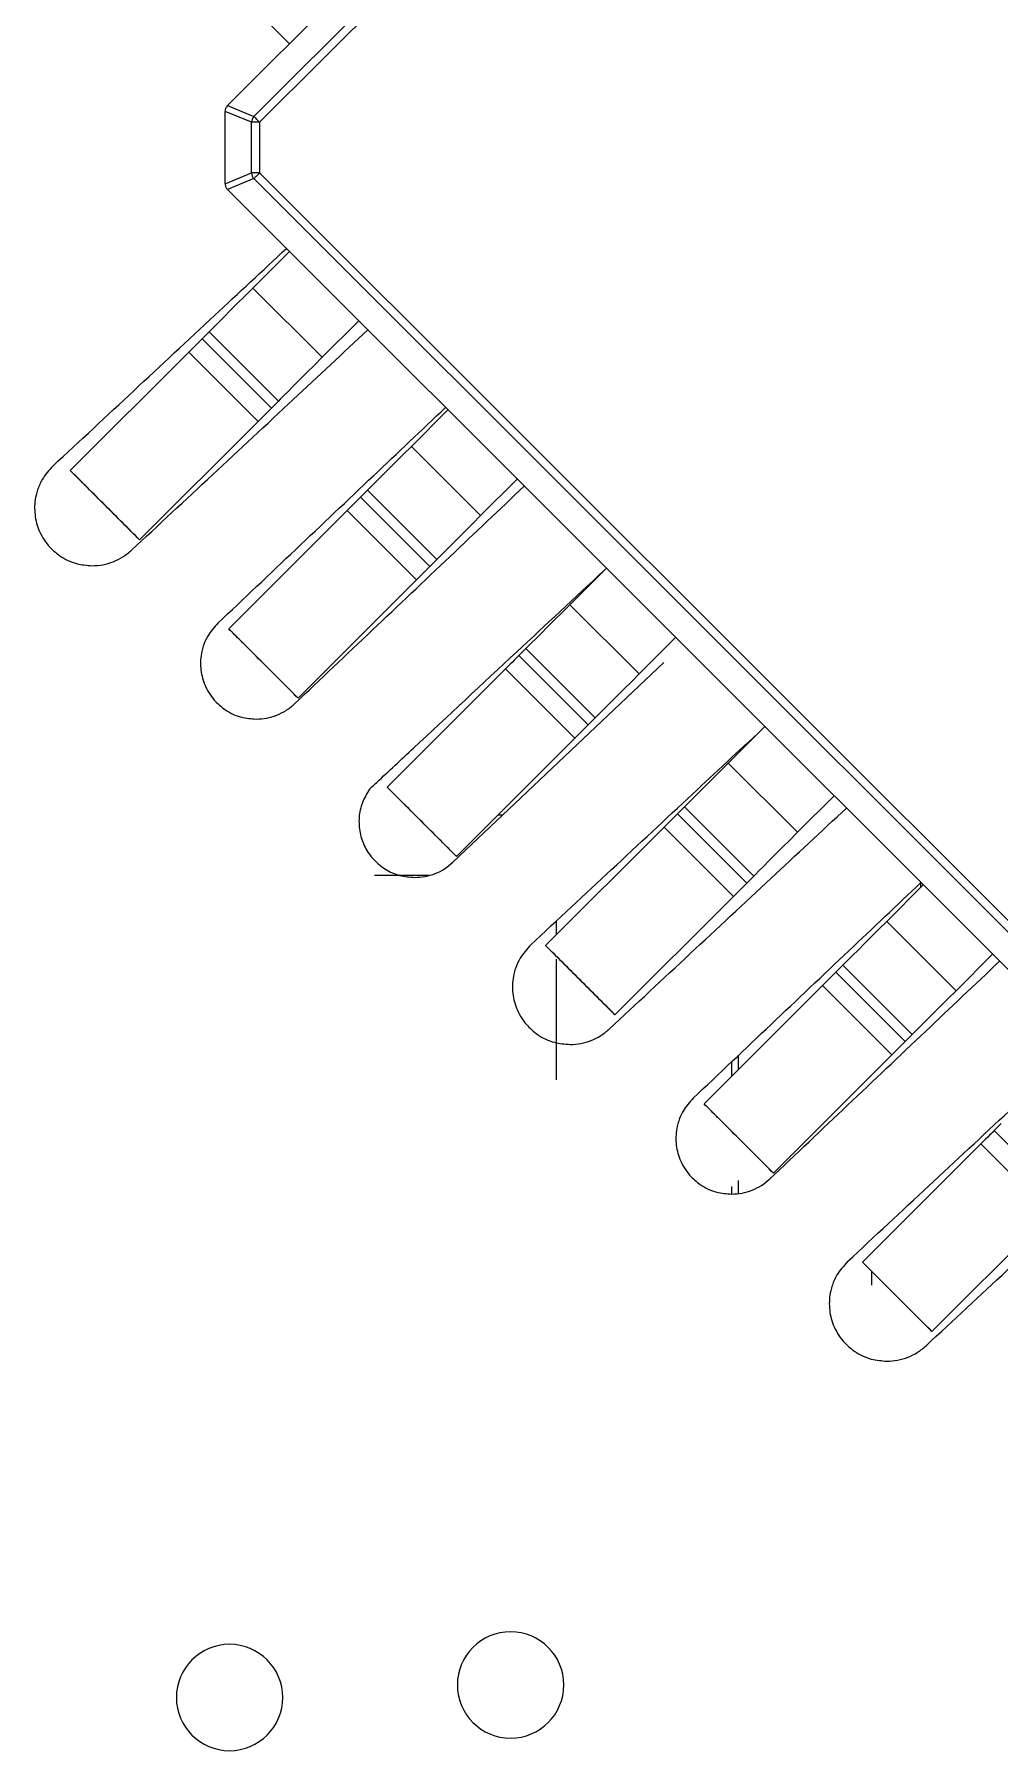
# Model space of a CAD drawing. Header units: millimetres. Extents: x 53 to 376, y 29 to 265.
# Drawn here: x 303.228 to 304.951, y 90.601 to 93.667 of the extents above; entities that cross this region are included whole.
import ezdxf

# ---------------------------------------------------------------- set-up
doc = ezdxf.new("R2010")
doc.units = ezdxf.units.MM

msp = doc.modelspace()

# ---------------------------------------------------------------- linework, layer by layer
at = {"color": 7, "linetype": 'Continuous', "lineweight": 25}
for p, q in [((303.573, 93.5401), (305.8977, 95.8648)), ((303.62, 93.5205), (305.9173, 95.8178)), ((305.9276, 95.8075), (303.6303, 93.5102)), ((303.6835, 93.6506), (303.6183, 93.7159)), ((303.6158, 93.5102), (303.5686, 93.5297)), ((303.5686, 93.5295), (303.5686, 93.5297)), ((303.5686, 93.4005), (303.5686, 93.5295)), ((303.5729, 93.54), (303.573, 93.5401)), ((303.5729, 93.54), (303.62, 93.5205)), ((303.6158, 93.4199), (303.6158, 93.5102)), ((303.6303, 93.5102), (303.6158, 93.5102)), ((303.6303, 93.5102), (303.6303, 93.4199)), ((303.5686, 93.4003), (303.6158, 93.4199)), ((303.6303, 93.4199), (303.6158, 93.4199)), ((303.6303, 93.4199), (305.9276, 91.1226)), ((303.5686, 93.4003), (303.5686, 93.4005)), ((303.62, 93.4096), (303.5729, 93.39)), ((303.573, 93.3899), (303.5729, 93.39)), ((305.8977, 91.0652), (303.573, 93.3899)), ((305.9173, 91.1123), (303.62, 93.4096)), ((303.6835, 93.2794), (303.6183, 93.2141)), ((303.742, 93.0904), (303.6183, 93.2141)), ((303.8073, 93.1557), (303.742, 93.0904)), ((303.5399, 93.1358), (303.5274, 93.1233)), ((303.6512, 92.9996), (303.5274, 93.1233)), ((303.6637, 93.0121), (303.5399, 93.1358)), ((303.5036, 93.0995), (303.2923, 92.8882)), ((303.2923, 92.8882), (303.5036, 93.0995)), ((303.6274, 92.9758), (303.5036, 93.0995)), ((303.6637, 93.0121), (303.6512, 92.9996)), ((303.9664, 92.9966), (303.9011, 92.9313)), ((303.6274, 92.9758), (303.416, 92.7644)), ((303.6274, 92.9758), (303.416, 92.7644)), ((304.0248, 92.8076), (303.9011, 92.9313)), ((303.416, 92.7644), (303.2923, 92.8882)), ((304.0901, 92.8728), (304.0248, 92.8076)), ((303.8228, 92.853), (303.8103, 92.8405)), ((303.934, 92.7167), (303.8103, 92.8405)), ((303.9465, 92.7292), (303.8228, 92.853)), ((303.7865, 92.8167), (303.5751, 92.6053)), ((303.5751, 92.6053), (303.7865, 92.8167)), ((303.9102, 92.6929), (303.7865, 92.8167)), ((303.9465, 92.7292), (303.934, 92.7167)), ((303.9102, 92.6929), (303.6989, 92.4816)), ((303.9102, 92.6929), (303.6989, 92.4816)), ((304.2492, 92.7137), (304.1839, 92.6485)), ((304.3077, 92.5247), (304.1839, 92.6485)), ((303.6989, 92.4816), (303.5751, 92.6053)), ((304.1056, 92.5701), (304.0931, 92.5576)), ((304.2293, 92.4464), (304.1056, 92.5701)), ((304.3729, 92.59), (304.3077, 92.5247)), ((304.0693, 92.5338), (303.858, 92.3225)), ((303.858, 92.3225), (304.0693, 92.5338)), ((303.9753, 92.1885), (304.3518, 92.5455)), ((304.193, 92.4101), (304.0693, 92.5338)), ((304.2168, 92.4339), (304.0931, 92.5576)), ((304.2293, 92.4464), (304.2168, 92.4339)), ((304.193, 92.4101), (303.9817, 92.1987)), ((304.193, 92.4101), (303.9817, 92.1987)), ((304.532, 92.4309), (304.4668, 92.3656)), ((304.5905, 92.2419), (304.4668, 92.3656)), ((303.9817, 92.1987), (303.858, 92.3225)), ((304.3884, 92.2873), (304.3759, 92.2748)), ((304.5122, 92.1635), (304.3884, 92.2873)), ((304.6558, 92.3071), (304.5905, 92.2419)), ((304.4997, 92.151), (304.3759, 92.2748)), ((304.3521, 92.251), (304.1408, 92.0396)), ((304.1408, 92.0396), (304.3521, 92.251)), ((304.4759, 92.1272), (304.3521, 92.251)), ((303.9324, 92.165), (303.8353, 92.165)), ((304.5122, 92.1635), (304.4997, 92.151)), ((304.8149, 92.148), (304.7496, 92.0828)), ((304.8103, 92.1434), (304.8103, 92.1519)), ((304.4759, 92.1272), (304.2646, 91.9159)), ((304.4759, 92.1272), (304.2646, 91.9159)), ((304.1603, 92.0591), (304.1603, 92.0839)), ((304.8734, 91.959), (304.7496, 92.0828)), ((304.2646, 91.9159), (304.1408, 92.0396)), ((304.1603, 91.915), (304.1603, 92.015)), ((304.9386, 92.0243), (304.8734, 91.959)), ((304.6713, 92.0044), (304.6588, 91.9919)), ((304.7825, 91.8682), (304.6588, 91.9919)), ((304.795, 91.8807), (304.6713, 92.0044)), ((304.635, 91.9681), (304.4237, 91.7568)), ((304.4237, 91.7568), (304.635, 91.9681)), ((304.7587, 91.8444), (304.635, 91.9681)), ((304.1603, 91.7997), (304.1603, 91.915)), ((304.795, 91.8807), (304.7825, 91.8682)), ((304.4728, 91.8319), (304.4728, 91.8059)), ((304.4853, 91.8184), (304.4853, 91.8441)), ((304.7587, 91.8444), (304.5474, 91.6331)), ((304.7587, 91.8444), (304.5474, 91.6331)), ((304.5474, 91.6331), (304.4237, 91.7568)), ((304.9541, 91.7216), (304.9416, 91.7091)), ((305.0654, 91.5853), (304.9416, 91.7091)), ((304.9178, 91.6853), (304.7065, 91.474)), ((304.7065, 91.474), (304.9178, 91.6853)), ((305.0416, 91.5615), (304.9178, 91.6853)), ((304.4853, 91.5968), (304.4853, 91.6199)), ((304.4728, 91.609), (304.4728, 91.5956)), ((305.0416, 91.5615), (304.8302, 91.3502)), ((305.0416, 91.5615), (304.8302, 91.3502)), ((304.8302, 91.3502), (304.7065, 91.474)), ((304.7228, 91.4328), (304.7228, 91.4577))]:
    msp.add_line(p, q, dxfattribs=at)
at = {"color": 8, "linetype": 'Continuous', "lineweight": 25}
msp.add_line((304.0559, 92.2729), (304.0643, 92.2729), dxfattribs=at)
at = {"color": 7, "linetype": 'Continuous', "lineweight": 25, "flags": 128}
for points in [[(303.6303, 93.5102), (303.6286, 93.5119), (303.6269, 93.5136), (303.6253, 93.5152), (303.6238, 93.5167), (303.6225, 93.518), (303.6214, 93.5191), (303.6206, 93.5199), (303.62, 93.5205)], [(303.6303, 93.4199), (303.6286, 93.4181), (303.6269, 93.4164), (303.6253, 93.4148), (303.6238, 93.4133), (303.6225, 93.412), (303.6214, 93.411), (303.6206, 93.4101), (303.62, 93.4096)], [(303.6183, 93.2141), (303.6044, 93.2003), (303.591, 93.1869), (303.5785, 93.1744), (303.5671, 93.163), (303.5573, 93.1532), (303.5494, 93.1452), (303.5435, 93.1394), (303.5399, 93.1358)], [(303.5274, 93.1233), (303.5263, 93.1222), (303.5246, 93.1204), (303.5222, 93.1181), (303.5192, 93.1151), (303.5158, 93.1117), (303.512, 93.1079), (303.5079, 93.1038), (303.5036, 93.0995)], [(303.742, 93.0904), (303.7282, 93.0766), (303.7148, 93.0632), (303.7022, 93.0506), (303.6909, 93.0393), (303.6811, 93.0295), (303.6731, 93.0215), (303.6672, 93.0156), (303.6637, 93.0121)], [(303.6512, 92.9996), (303.6501, 92.9985), (303.6483, 92.9967), (303.6459, 92.9943), (303.643, 92.9914), (303.6395, 92.9879), (303.6357, 92.9841), (303.6316, 92.98), (303.6274, 92.9758)], [(303.9011, 92.9313), (303.8873, 92.9175), (303.8739, 92.9041), (303.8613, 92.8915), (303.85, 92.8802), (303.8402, 92.8704), (303.8322, 92.8624), (303.8263, 92.8565), (303.8228, 92.853)], [(303.8103, 92.8405), (303.8092, 92.8394), (303.8074, 92.8376), (303.805, 92.8352), (303.8021, 92.8323), (303.7986, 92.8288), (303.7948, 92.825), (303.7907, 92.8209), (303.7865, 92.8167)], [(304.0248, 92.8076), (304.011, 92.7937), (303.9976, 92.7803), (303.9851, 92.7678), (303.9737, 92.7564), (303.9639, 92.7466), (303.9559, 92.7387), (303.9501, 92.7328), (303.9465, 92.7292)], [(303.934, 92.7167), (303.9329, 92.7156), (303.9311, 92.7139), (303.9288, 92.7115), (303.9258, 92.7085), (303.9224, 92.7051), (303.9186, 92.7013), (303.9145, 92.6972), (303.9102, 92.6929)], [(304.1839, 92.6485), (304.1701, 92.6346), (304.1567, 92.6212), (304.1442, 92.6087), (304.1328, 92.5973), (304.123, 92.5875), (304.115, 92.5796), (304.1092, 92.5737), (304.1056, 92.5701)], [(304.0931, 92.5576), (304.092, 92.5565), (304.0902, 92.5548), (304.0878, 92.5524), (304.0849, 92.5494), (304.0815, 92.546), (304.0777, 92.5422), (304.0736, 92.5381), (304.0693, 92.5338)], [(304.3077, 92.5247), (304.2939, 92.5109), (304.2805, 92.4975), (304.2679, 92.4849), (304.2565, 92.4736), (304.2467, 92.4638), (304.2388, 92.4558), (304.2329, 92.45), (304.2293, 92.4464)], [(304.2168, 92.4339), (304.2157, 92.4328), (304.214, 92.431), (304.2116, 92.4286), (304.2086, 92.4257), (304.2052, 92.4223), (304.2014, 92.4184), (304.1973, 92.4143), (304.193, 92.4101)], [(304.4668, 92.3656), (304.453, 92.3518), (304.4396, 92.3384), (304.427, 92.3258), (304.4156, 92.3145), (304.4058, 92.3047), (304.3979, 92.2967), (304.392, 92.2909), (304.3884, 92.2873)], [(304.3759, 92.2748), (304.3748, 92.2737), (304.3731, 92.2719), (304.3707, 92.2695), (304.3677, 92.2666), (304.3643, 92.2632), (304.3605, 92.2593), (304.3564, 92.2552), (304.3521, 92.251)], [(304.5905, 92.2419), (304.5767, 92.2281), (304.5633, 92.2147), (304.5507, 92.2021), (304.5394, 92.1907), (304.5296, 92.1809), (304.5216, 92.173), (304.5158, 92.1671), (304.5122, 92.1635)], [(304.4997, 92.151), (304.4986, 92.1499), (304.4968, 92.1482), (304.4944, 92.1458), (304.4915, 92.1428), (304.4881, 92.1394), (304.4843, 92.1356), (304.4802, 92.1315), (304.4759, 92.1272)], [(304.7496, 92.0828), (304.7358, 92.069), (304.7224, 92.0556), (304.7098, 92.043), (304.6985, 92.0316), (304.6887, 92.0218), (304.6807, 92.0139), (304.6749, 92.008), (304.6713, 92.0044)], [(304.6588, 91.9919), (304.6577, 91.9908), (304.6559, 91.9891), (304.6535, 91.9867), (304.6506, 91.9837), (304.6472, 91.9803), (304.6434, 91.9765), (304.6393, 91.9724), (304.635, 91.9681)], [(304.8734, 91.959), (304.8596, 91.9452), (304.8462, 91.9318), (304.8336, 91.9192), (304.8222, 91.9079), (304.8124, 91.8981), (304.8045, 91.8901), (304.7986, 91.8843), (304.795, 91.8807)], [(304.7825, 91.8682), (304.7814, 91.8671), (304.7797, 91.8653), (304.7773, 91.8629), (304.7743, 91.86), (304.7709, 91.8566), (304.7671, 91.8528), (304.763, 91.8487), (304.7587, 91.8444)], [(304.9416, 91.7091), (304.9405, 91.708), (304.9388, 91.7062), (304.9364, 91.7038), (304.9334, 91.7009), (304.93, 91.6975), (304.9262, 91.6937), (304.9221, 91.6896), (304.9178, 91.6853)]]:
    msp.add_lwpolyline(points, dxfattribs=at)
at = {"color": 7, "linetype": 'Continuous', "lineweight": 25}
for centre, radius, start, end in [((303.6313, 93.5098), 0.0155, 136.4311, 178.5735), ((303.6313, 93.4202), 0.0155, 181.4265, 223.5689), ((304.0782, 90.7188), 0.095, 90, 270), ((304.0782, 90.7188), 0.095, 270, 90), ((303.5766, 90.6964), 0.095, 90, 270), ((303.5766, 90.6964), 0.095, 270, 90)]:
    msp.add_arc(centre, radius, start, end, dxfattribs=at)
for points, knots in [([(303.5729, 93.54), (303.5715, 93.5383), (303.5692, 93.5352), (303.5688, 93.5314), (303.5686, 93.5297)], [0, 0, 0, 0, 0.5599541, 1, 1, 1, 1]), ([(303.5686, 93.4003), (303.5689, 93.3982), (303.5694, 93.3943), (303.5718, 93.3914), (303.5729, 93.39)], [0, 0, 0, 0, 0.559971, 1, 1, 1, 1]), ([(303.2613, 92.8962), (303.3576, 92.9859), (303.4965, 93.1155), (303.6354, 93.245), (303.6781, 93.2848)], [0, 0, 0, 0, 0.6929598, 1, 1, 1, 1]), ([(303.4015, 92.7458), (303.4978, 92.8355), (303.6385, 92.9667), (303.7792, 93.0979), (303.8236, 93.1393)], [0, 0, 0, 0, 0.684336, 1, 1, 1, 1]), ([(303.5558, 92.6155), (303.6484, 92.7033), (303.7838, 92.8317), (303.9193, 92.9602), (303.9621, 93.0008)], [0, 0, 0, 0, 0.683606, 1, 1, 1, 1]), ([(303.2613, 92.8962), (303.2544, 92.8885), (303.2429, 92.8759), (303.2347, 92.8569), (303.2291, 92.8373), (303.2274, 92.813), (303.2346, 92.7815), (303.2508, 92.7547), (303.2745, 92.7337), (303.3015, 92.7205), (303.322, 92.7189), (303.3314, 92.7181)], [0, 0, 0, 0, 0.125192, 0.206939, 0.250118, 0.375123, 0.500122, 0.641071, 0.750122, 0.884785, 1, 1, 1, 1]), ([(303.416, 92.7644), (303.3961, 92.7844), (303.3662, 92.8143), (303.3291, 92.8514), (303.3088, 92.8717), (303.2987, 92.8818), (303.2923, 92.8882)], [0, 0, 0, 0, 0.498342, 0.748305, 0.841844, 1, 1, 1, 1]), ([(303.6925, 92.4714), (303.7851, 92.5591), (303.9218, 92.6888), (304.0585, 92.8184), (304.1026, 92.8603)], [0, 0, 0, 0, 0.677206, 1, 1, 1, 1]), ([(303.3314, 92.7181), (303.3378, 92.7185), (303.3507, 92.7192), (303.3693, 92.7248), (303.3867, 92.7334), (303.3966, 92.7416), (303.4015, 92.7458)], [0, 0, 0, 0, 0.249998, 0.500005, 0.750004, 1, 1, 1, 1]), ([(303.8313, 92.3237), (303.834, 92.3262), (303.8585, 92.349), (303.9445, 92.4292), (304.0794, 92.5551), (304.1926, 92.6606), (304.2442, 92.7088)], [0, 0, 0, 0, 0.01931, 0.177971, 0.624563, 1, 1, 1, 1]), ([(303.5558, 92.6155), (303.5492, 92.6081), (303.5382, 92.5959), (303.5304, 92.5776), (303.5252, 92.5586), (303.5236, 92.5352), (303.5308, 92.5048), (303.5465, 92.4791), (303.5695, 92.4588), (303.5955, 92.4463), (303.6152, 92.4448), (303.6241, 92.4441)], [0, 0, 0, 0, 0.125203, 0.207067, 0.250126, 0.375139, 0.500145, 0.642285, 0.750143, 0.887338, 1, 1, 1, 1]), ([(303.6989, 92.4816), (303.6787, 92.5018), (303.6475, 92.533), (303.6114, 92.5691), (303.5912, 92.5892), (303.5821, 92.5983), (303.5751, 92.6053)], [0, 0, 0, 0, 0.500815, 0.775534, 0.826658, 1, 1, 1, 1]), ([(303.6241, 92.4441), (303.6304, 92.4444), (303.643, 92.4451), (303.6611, 92.4507), (303.6781, 92.4591), (303.6877, 92.4673), (303.6925, 92.4714)], [0, 0, 0, 0, 0.250004, 0.500001, 0.750001, 1, 1, 1, 1]), ([(304.1142, 92.0409), (304.2105, 92.1307), (304.3481, 92.259), (304.4857, 92.3873), (304.5271, 92.4259)], [0, 0, 0, 0, 0.699512, 1, 1, 1, 1]), ([(303.8266, 92.319), (303.8218, 92.3112), (303.8123, 92.2956), (303.8067, 92.2685), (303.8083, 92.241), (303.8173, 92.2149), (303.8331, 92.1923), (303.8544, 92.1749), (303.8796, 92.1634), (303.8979, 92.162), (303.907, 92.1613)], [0, 0, 0, 0, 0.125, 0.25, 0.375, 0.5, 0.625, 0.750001, 0.875001, 1, 1, 1, 1]), ([(303.8313, 92.3237), (303.8304, 92.3229), (303.8288, 92.3213), (303.8273, 92.3197), (303.8266, 92.319)], [0, 0, 0, 0, 0.559975, 1, 1, 1, 1]), ([(303.9817, 92.1987), (303.9816, 92.1989), (303.9813, 92.1991), (303.9805, 92.2), (303.9778, 92.2027), (303.9679, 92.2126), (303.9486, 92.2318), (303.9205, 92.2599), (303.8986, 92.2819), (303.8883, 92.2922), (303.8875, 92.293), (303.8848, 92.2956), (303.8749, 92.3056), (303.8654, 92.315), (303.858, 92.3225)], [0, 0, 0, 0, 0.002589, 0.006926, 0.020835, 0.069607, 0.250961, 0.500452, 0.747885, 0.749923, 0.753791, 0.767015, 0.815413, 1, 1, 1, 1]), ([(304.2544, 91.8905), (304.3507, 91.9803), (304.4918, 92.1118), (304.6329, 92.2434), (304.6777, 92.2852)], [0, 0, 0, 0, 0.682349, 1, 1, 1, 1]), ([(303.907, 92.1613), (303.9132, 92.1616), (303.9258, 92.1623), (303.9439, 92.1678), (303.9609, 92.1763), (303.9705, 92.1844), (303.9753, 92.1885)], [0, 0, 0, 0, 0.250004, 0.500002, 0.750001, 1, 1, 1, 1]), ([(304.4043, 91.767), (304.4969, 91.8548), (304.6323, 91.9832), (304.7678, 92.1116), (304.8106, 92.1523)], [0, 0, 0, 0, 0.683606, 1, 1, 1, 1]), ([(304.1142, 92.0409), (304.1073, 92.0332), (304.0958, 92.0206), (304.0876, 92.0017), (304.082, 91.982), (304.0803, 91.9577), (304.0875, 91.9262), (304.1037, 91.8994), (304.1274, 91.8784), (304.1544, 91.8653), (304.1749, 91.8636), (304.1843, 91.8629)], [0, 0, 0, 0, 0.125193, 0.206939, 0.250118, 0.375123, 0.500122, 0.64107, 0.75012, 0.884783, 1, 1, 1, 1]), ([(304.2646, 91.9159), (304.244, 91.9365), (304.203, 91.9775), (304.1615, 92.019), (304.1408, 92.0396)], [0, 0, 0, 0, 0.501274, 1, 1, 1, 1]), ([(304.541, 91.6228), (304.6336, 91.7106), (304.7703, 91.8402), (304.907, 91.9699), (304.9512, 92.0117)], [0, 0, 0, 0, 0.677206, 1, 1, 1, 1]), ([(304.1843, 91.8629), (304.1907, 91.8632), (304.2036, 91.8639), (304.2222, 91.8695), (304.2396, 91.8781), (304.2495, 91.8864), (304.2544, 91.8905)], [0, 0, 0, 0, 0.25, 0.500002, 0.750003, 1, 1, 1, 1]), ([(304.6799, 91.4752), (304.7761, 91.565), (304.9138, 91.6933), (305.0514, 91.8217), (305.0928, 91.8602)], [0, 0, 0, 0, 0.699512, 1, 1, 1, 1]), ([(304.4043, 91.767), (304.3977, 91.7596), (304.3868, 91.7473), (304.379, 91.729), (304.3737, 91.7101), (304.3722, 91.6867), (304.3793, 91.6563), (304.395, 91.6306), (304.418, 91.6103), (304.4441, 91.5978), (304.4638, 91.5963), (304.4726, 91.5956)], [0, 0, 0, 0, 0.125204, 0.207069, 0.250127, 0.375139, 0.500146, 0.642285, 0.750145, 0.88734, 1, 1, 1, 1]), ([(304.5474, 91.6331), (304.5272, 91.6532), (304.496, 91.6845), (304.4599, 91.7206), (304.4398, 91.7407), (304.4307, 91.7498), (304.4237, 91.7568)], [0, 0, 0, 0, 0.500813, 0.775532, 0.826657, 1, 1, 1, 1]), ([(304.8201, 91.3248), (304.9164, 91.4146), (305.0575, 91.5461), (305.1986, 91.6777), (305.2434, 91.7195)], [0, 0, 0, 0, 0.682349, 1, 1, 1, 1]), ([(304.4726, 91.5956), (304.4789, 91.5959), (304.4915, 91.5966), (304.5096, 91.6022), (304.5266, 91.6106), (304.5362, 91.6187), (304.541, 91.6228)], [0, 0, 0, 0, 0.250004, 0.500002, 0.750001, 1, 1, 1, 1]), ([(304.6799, 91.4752), (304.673, 91.4676), (304.6615, 91.4549), (304.6533, 91.436), (304.6477, 91.4164), (304.6459, 91.392), (304.6532, 91.3605), (304.6693, 91.3337), (304.6931, 91.3127), (304.7201, 91.2996), (304.7406, 91.2979), (304.75, 91.2972)], [0, 0, 0, 0, 0.125194, 0.206856, 0.250118, 0.375123, 0.500123, 0.64076, 0.750122, 0.885264, 1, 1, 1, 1]), ([(304.8302, 91.3502), (304.8097, 91.3708), (304.7687, 91.4118), (304.7272, 91.4533), (304.7065, 91.474)], [0, 0, 0, 0, 0.501277, 1, 1, 1, 1]), ([(304.75, 91.2972), (304.7564, 91.2975), (304.7693, 91.2982), (304.7879, 91.3038), (304.8053, 91.3124), (304.8152, 91.3207), (304.8201, 91.3248)], [0, 0, 0, 0, 0.250005, 0.500002, 0.750001, 1, 1, 1, 1])]:
    msp.add_open_spline(points, degree=3, knots=knots, dxfattribs=at)

doc.saveas('drawing.dxf')
